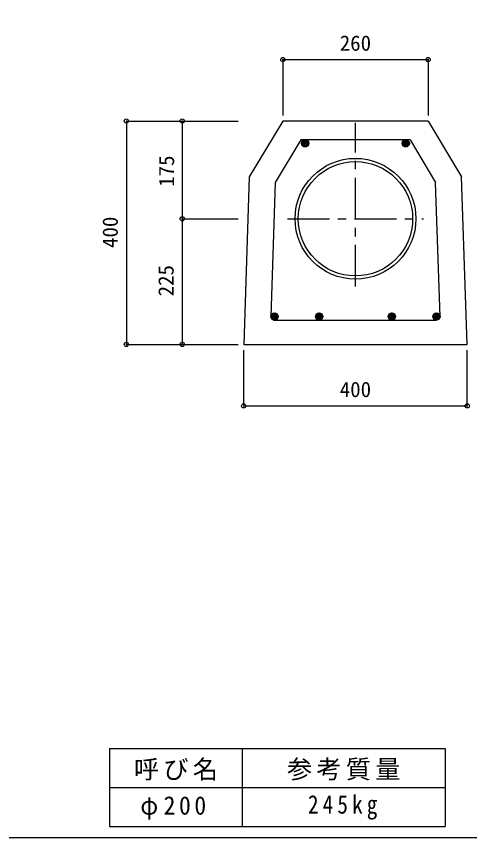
# Model space of a CAD drawing. Units: millimetres at full size, sheet at 1:15. Extents: x -2099 to 2101, y -1453 to 1487.
# Drawn here: x 248 to 1059, y -1453 to 17 of the extents above; entities that cross this region are included whole.
import ezdxf
from ezdxf.enums import TextEntityAlignment as Align

# ---------------------------------------------------------------- set-up
doc = ezdxf.new("R2010")
doc.units = ezdxf.units.MM
doc.header["$LTSCALE"] = 15
doc.header["$PDMODE"] = 32
doc.header["$PDSIZE"] = 7.5
doc.linetypes.add('CHAIN1', pattern=[8, 5, -1, 1, -1])
doc.layers.add('0-0', color=7, linetype='Continuous')
doc.styles.add('ＭＳ ゴシック', font='')
doc.styles.get('ＭＳ ゴシック').set_extended_font_data('MS Gothic')

msp = doc.modelspace()

# ---------------------------------------------------------------- linework, layer by layer
at = {"layer": '0-0', "color": 4}
for p, q in [((725.05, -60.72), (725.05, -160.72)), ((445.05, -170.72), (445.05, -570.72)), ((545.05, -170.72), (545.05, -345.72)), ((545.05, -345.72), (645.05, -345.72)), ((545.05, -345.72), (545.05, -570.72)), ((655.05, -680.72), (655.05, -580.72))]:
    msp.add_line(p, q, dxfattribs=at)
at = {"layer": '0-0', "color": 3}
for p, q in [((725.05, -170.72), (665.05, -270.72)), ((985.05, -170.72), (725.05, -170.72)), ((985.05, -170.72), (1045.05, -270.72)), ((665.05, -270.72), (655.05, -570.72)), ((1055.05, -570.72), (1045.05, -270.72)), ((655.05, -570.72), (1055.05, -570.72))]:
    msp.add_line(p, q, dxfattribs=at)
at = {"layer": '0-0', "color": 4, "linetype": 'CHAIN1'}
for p, q in [((855.05, -467.22), (855.05, -174.22)), ((733.55, -345.72), (976.55, -345.72))]:
    msp.add_line(p, q, dxfattribs=at)
at = {"layer": '0-0', "color": 2}
for p, q in [((757.39, -204.22), (711.56, -280.59)), ((952.7, -204.22), (757.39, -204.22)), ((952.7, -204.22), (998.53, -280.59)), ((711.56, -280.59), (703.56, -520.72)), ((1006.53, -520.71), (998.53, -280.59)), ((708.44, -527.22), (1000.05, -527.17))]:
    msp.add_line(p, q, dxfattribs=at)
at = {"layer": '0-0'}
for p, q in [((762, -204.97), (770.79, -213.76)), ((763.55, -204.39), (771.37, -212.22)), ((765.51, -204.23), (771.53, -210.25)), ((942, -204.97), (950.79, -213.76)), ((943.55, -204.39), (951.37, -212.22)), ((945.51, -204.23), (951.53, -210.25)), ((758.58, -210.03), (765.73, -217.18)), ((758.75, -212.32), (763.44, -217.01)), ((759, -208.33), (767.43, -216.76)), ((759.74, -206.95), (768.81, -216.02)), ((760.75, -205.84), (769.92, -215.01)), ((938.58, -210.03), (945.73, -217.18)), ((938.75, -212.32), (943.44, -217.01)), ((939, -208.33), (947.43, -216.76)), ((939.74, -206.95), (948.81, -216.02)), ((940.75, -205.84), (949.92, -215.01)), ((708.55, -514.39), (716.37, -522.22)), ((710.51, -514.23), (716.53, -520.25)), ((788.55, -514.38), (796.37, -522.21)), ((790.51, -514.22), (796.53, -520.24)), ((918.55, -514.39), (926.37, -522.21)), ((920.51, -514.23), (926.53, -520.25)), ((998.55, -514.39), (1006.37, -522.21)), ((1000.51, -514.23), (1006.53, -520.25)), ((703.58, -520.03), (710.73, -527.18)), ((703.75, -522.32), (708.44, -527.02)), ((704, -518.33), (712.43, -526.76)), ((704.74, -516.96), (713.81, -526.02)), ((705.75, -515.84), (714.92, -525.01)), ((707, -514.97), (715.79, -523.76)), ((783.58, -520.03), (790.73, -527.17)), ((783.75, -522.31), (788.44, -527.01)), ((784, -518.32), (792.43, -526.75)), ((784.74, -516.95), (793.81, -526.01)), ((785.75, -515.83), (794.92, -525)), ((787, -514.96), (795.79, -523.75)), ((913.58, -520.03), (920.73, -527.18)), ((913.75, -522.32), (918.44, -527.01)), ((914, -518.33), (922.43, -526.76)), ((914.74, -516.95), (923.81, -526.01)), ((915.75, -515.83), (924.92, -525.01)), ((917, -514.97), (925.79, -523.75)), ((993.58, -520.03), (1000.73, -527.18)), ((993.75, -522.32), (998.44, -527.01)), ((994, -518.33), (1002.43, -526.76)), ((994.74, -516.95), (1003.81, -526.01)), ((995.75, -515.84), (1004.92, -525.01)), ((997, -514.97), (1005.79, -523.75))]:
    msp.add_line(p, q, dxfattribs=at)
at = {"layer": '0-0', "color": 5}
for p, q in [((415.14, -1293.92), (1015.3, -1293.92)), ((415.14, -1293.92), (415.14, -1433.92)), ((652.08, -1293.92), (652.08, -1433.92)), ((1015.3, -1293.92), (1015.3, -1433.92)), ((415.14, -1363.92), (1015.3, -1363.92)), ((415.14, -1433.92), (1015.3, -1433.92))]:
    msp.add_line(p, q, dxfattribs=at)
msp.add_lwpolyline([(-2099.23, 1486.51), (-2099.23, -1453.49), (2100.77, -1453.49), (2100.77, 1486.51)], dxfattribs=at)
at = {"layer": '0-0', "color": 4}
for points in [[(725.05, -60.72), (985.05, -60.72), (985.05, -160.72)], [(445.05, -170.72), (545.05, -170.72), (645.05, -170.72)], [(445.05, -570.72), (545.05, -570.72), (645.05, -570.72)], [(655.05, -680.72), (1055.05, -680.72), (1055.05, -580.72)]]:
    msp.add_lwpolyline(points, dxfattribs=at)
at = {"layer": '0-0', "color": 2}
for centre in [(765.05, -210.72), (945.05, -210.72), (710.05, -520.72), (790.05, -520.71), (920.05, -520.71), (1000.05, -520.71)]:
    msp.add_circle(centre, 6.5, dxfattribs=at)
at = {"layer": '0-0', "color": 3}
for radius in [108.15, 102.35]:
    msp.add_circle((855.05, -345.72), radius, dxfattribs=at)
at = {"layer": '0-0', "color": 4}
for p in [(725.05, -60.72), (985.05, -60.72), (445.05, -170.72), (545.05, -170.72), (545.05, -345.72), (445.05, -570.72), (545.05, -570.72), (655.05, -680.72), (1055.05, -680.72)]:
    msp.add_point(p, dxfattribs=at)

# ---------------------------------------------------------------- texts
at = {"layer": '0-0', "color": 4, "style": 'ＭＳ ゴシック'}
for s, p in [('260', (826.92, -53.22)), ('400', (826.92, -673.22))]:
    msp.add_text(s, height=27.49, dxfattribs=at).set_placement(p, align=Align.BOTTOM_LEFT)
for s, p in [('175', (538.77, -288.52)), ('400', (438.01, -398)), ('225', (537.92, -484.61))]:
    msp.add_text(s, height=27.49, rotation=90, dxfattribs=at).set_placement(p, align=Align.BOTTOM_LEFT)
at = {"layer": '0-0', "char_height": 32.99, "attachment_point": 7, "style": 'ＭＳ ゴシック'}
for s, insert in [('\\T1.17;呼び名', (458.61, -1351.42)), ('\\T1.17;参考質量', (732.44, -1351.42)), ('\\T1.29;\\W0.95;φ200', (469.86, -1421.42)), ('\\T1.38;\\W0.85;245kg', (769.94, -1421.42))]:
    msp.add_mtext(s, dxfattribs=dict(at, insert=insert))

doc.saveas('drawing.dxf')
